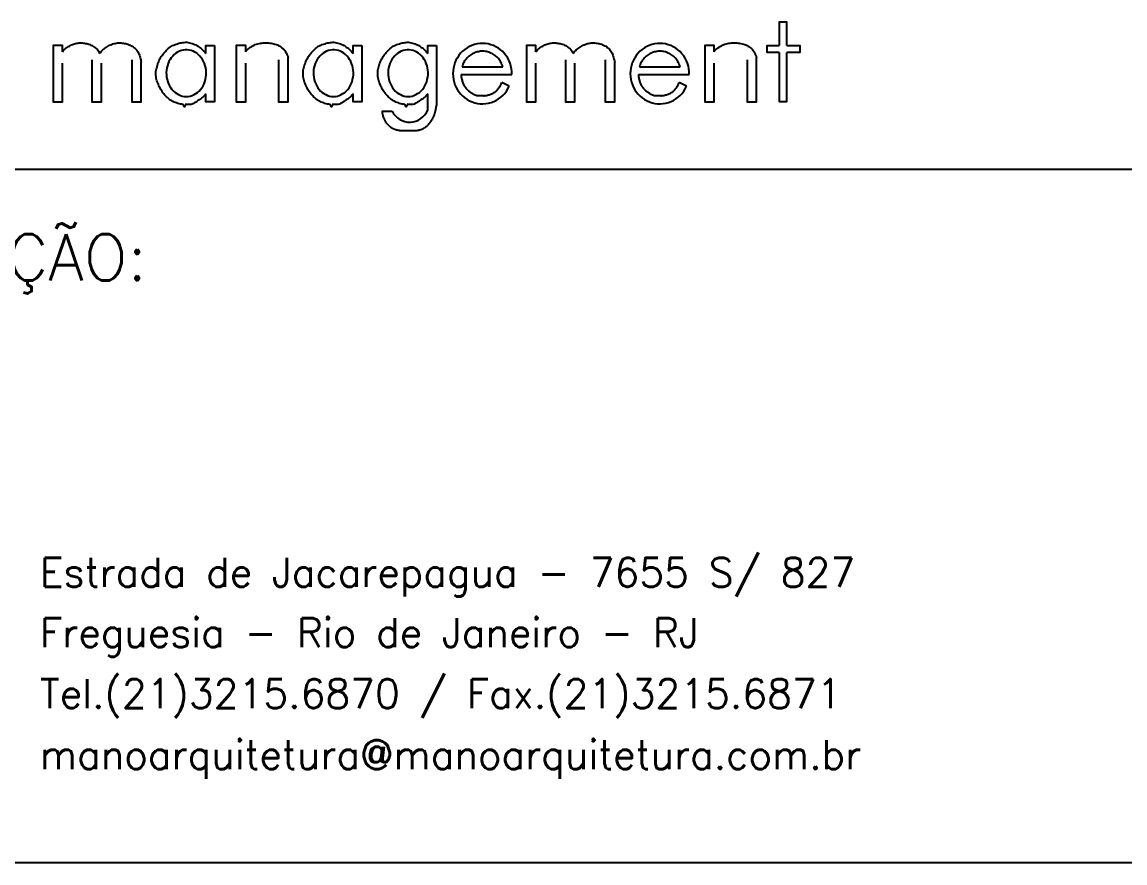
# Model space of a CAD drawing. Extents: x 3196 to 9141, y -1880 to 2325.
# Drawn here: x 8392.1 to 8631.7, y -1425.3 to -1242.6 of the extents above; entities that cross this region are included whole.
import ezdxf

# ---------------------------------------------------------------- set-up
doc = ezdxf.new("R2010")
doc.units = 0
doc.header["$MEASUREMENT"] = 0
doc.layers.add('10', color=10, linetype='CONTINUOUS')
doc.styles.get("Standard").update_dxf_attribs({"font": 'ROMANS.SHX'})

msp = doc.modelspace()

# ---------------------------------------------------------------- linework, layer by layer
at = {"layer": '10', "linetype": 'Continuous'}
for p, q in [((8487.725518, -1252.356385), (8496.531118, -1252.356385)), ((8526.261668, -1252.356385), (8535.067268, -1252.356385)), ((8487.506918, -1253.982235), (8498.540868, -1253.982235)), ((8526.043068, -1253.982235), (8537.077018, -1253.982235)), ((8497.951218, -1256.575185), (8496.366968, -1255.733335)), ((8536.487368, -1256.575185), (8534.903118, -1255.733335)), ((8470.298868, -1262.004935), (8472.529368, -1262.004935)), ((8474.594318, -1266.182285), (8477.724818, -1266.182285)), ((9085.255018, -1274.679835), (8223.062618, -1274.679835)), ((9085.255018, -1425.339835), (8223.062618, -1425.339835))]:
    msp.add_line(p, q, dxfattribs=at)
for points in [[(8558.238918, -1247.683435), (8558.238918, -1242.612785), (8556.565118, -1242.612785), (8556.565118, -1247.683435)], [(8400.897518, -1249.050635), (8400.897518, -1247.728585), (8398.840968, -1247.728585), (8398.840968, -1259.940635), (8400.897518, -1259.940635), (8400.897518, -1251.515335)], [(8400.897518, -1249.050635), (8401.044468, -1248.856135), (8401.205218, -1248.672635), (8401.379918, -1248.503035), (8401.567818, -1248.348635), (8401.765418, -1248.205885), (8401.969368, -1248.071435), (8402.177618, -1247.943335), (8402.389568, -1247.821535), (8402.605068, -1247.706385), (8402.824068, -1247.598685), (8403.046668, -1247.499585), (8403.273268, -1247.410635), (8403.504318, -1247.333985), (8403.739818, -1247.270685), (8403.978618, -1247.220185), (8404.219768, -1247.182535), (8404.462368, -1247.158335), (8404.705768, -1247.148235), (8404.949518, -1247.150435), (8405.193268, -1247.163135), (8405.436618, -1247.185235), (8405.679168, -1247.216035), (8405.920568, -1247.255235), (8406.160268, -1247.303185), (8406.397718, -1247.360585), (8406.631768, -1247.428685), (8406.861218, -1247.509535), (8407.084518, -1247.605535), (8407.301368, -1247.716035), (8407.512218, -1247.838885), (8407.717118, -1247.972435), (8407.915918, -1248.115485), (8408.108018, -1248.267635), (8408.292268, -1248.428785), (8408.465368, -1248.600735), (8408.622468, -1248.786435), (8408.758568, -1248.988485), (8408.873218, -1249.204335), (8408.967018, -1249.429585)], [(8408.967018, -1249.429585), (8409.123768, -1249.227235), (8409.289968, -1249.032085), (8409.464868, -1248.844535), (8409.648068, -1248.665285), (8409.839668, -1248.495585), (8410.039518, -1248.335985), (8410.246468, -1248.185535), (8410.459668, -1248.043335), (8410.678368, -1247.909135), (8410.901918, -1247.782735), (8411.129818, -1247.664585), (8411.361968, -1247.555385), (8411.598318, -1247.456485), (8411.839218, -1247.369735), (8412.084918, -1247.297085), (8412.334518, -1247.238585), (8412.587018, -1247.193985), (8412.841418, -1247.163885), (8413.096918, -1247.149185), (8413.353018, -1247.148635), (8413.609168, -1247.160185), (8413.864968, -1247.182285), (8414.119968, -1247.214235), (8414.373568, -1247.255635), (8414.625268, -1247.306785), (8414.874268, -1247.368435), (8415.119518, -1247.441985), (8415.359618, -1247.529535), (8415.593168, -1247.633135), (8415.820118, -1247.751585), (8416.040668, -1247.882735), (8416.254618, -1248.025335), (8416.461468, -1248.178635), (8416.660268, -1248.342535), (8416.849318, -1248.517435), (8417.024718, -1248.704635), (8417.181518, -1248.905885), (8417.315318, -1249.122785), (8417.429018, -1249.352285), (8417.527118, -1249.590235), (8417.613268, -1249.832935), (8417.690468, -1250.077185), (8417.761618, -1250.322585), (8417.828318, -1250.569435), (8417.890768, -1250.817585), (8417.948718, -1251.066835), (8418.001818, -1251.317085)], [(8432.052618, -1258.188035), (8431.876468, -1258.417485), (8431.686718, -1258.636035), (8431.483568, -1258.842735), (8431.268518, -1259.036435), (8431.043168, -1259.215685), (8430.809618, -1259.382235), (8430.570318, -1259.540635), (8430.327318, -1259.695235), (8430.082518, -1259.850035), (8429.837768, -1260.009085), (8429.594768, -1260.176585), (8429.351768, -1260.344785), (8429.099768, -1260.481085), (8428.829568, -1260.552135), (8428.542868, -1260.564085), (8428.247868, -1260.545885), (8427.952268, -1260.525185), (8427.657668, -1260.491135), (8427.379768, -1261.032735), (8427.083818, -1260.520435), (8426.797768, -1260.482485), (8426.513768, -1260.423285), (8426.231168, -1260.353435), (8425.950368, -1260.276335), (8425.672318, -1260.191085), (8425.398118, -1260.096335), (8425.129118, -1259.990135), (8424.867018, -1259.869835), (8424.613718, -1259.732285), (8424.369818, -1259.577335), (8424.134468, -1259.408085), (8423.907318, -1259.226935), (8423.688468, -1259.035485), (8423.477568, -1258.835235), (8423.274068, -1258.627485), (8423.077768, -1258.413085), (8422.888868, -1258.192535), (8422.707968, -1257.965835), (8422.536318, -1257.732835), (8422.375518, -1257.492835), (8422.227468, -1257.245035), (8422.090868, -1256.990435), (8421.963268, -1256.730535), (8421.842668, -1256.466685), (8421.727768, -1256.199785), (8421.618768, -1255.930335), (8421.516918, -1255.658385), (8421.423968, -1255.383785), (8421.342068, -1255.106335), (8421.274068, -1254.825585), (8421.223618, -1254.540985), (8421.192068, -1254.252935), (8421.178268, -1253.963085), (8421.181868, -1253.673035), (8421.203468, -1253.384335), (8421.242118, -1253.097685), (8421.294668, -1252.813085), (8421.358818, -1252.530435), (8421.432768, -1252.249785), (8421.515418, -1251.971385), (8421.606118, -1251.695485), (8421.704818, -1251.422635), (8421.811918, -1251.153385), (8421.928518, -1250.888585), (8422.056068, -1250.629335), (8422.196518, -1250.376935), (8422.349218, -1250.131285), (8422.512068, -1249.891585), (8422.683618, -1249.657335), (8422.862818, -1249.428435), (8423.049168, -1249.205085), (8423.242568, -1248.987735), (8423.443268, -1248.777335), (8423.652068, -1248.575085), (8423.869818, -1248.382485), (8424.096168, -1248.200485), (8424.330768, -1248.030135), (8424.573618, -1247.873085), (8424.825218, -1247.731885), (8425.085418, -1247.607285), (8425.352468, -1247.496635), (8425.625018, -1247.397885), (8425.901918, -1247.309635), (8426.182368, -1247.231135), (8426.465618, -1247.162135), (8426.751318, -1247.103135), (8427.039068, -1247.055035), (8427.328118, -1247.020585), (8427.617118, -1247.004135), (8427.904918, -1247.011285), (8428.190368, -1247.046235), (8428.473268, -1247.104685), (8428.753618, -1247.181085), (8429.031168, -1247.271085), (8429.305418, -1247.371135), (8429.575718, -1247.478985), (8429.840668, -1247.596235), (8430.098418, -1247.726085), (8430.346718, -1247.872135), (8430.585268, -1248.034635), (8430.815868, -1248.209835), (8431.039918, -1248.394485), (8431.258518, -1248.585885), (8431.472318, -1248.781885), (8431.679068, -1248.984035), (8431.873018, -1249.198435), (8432.052618, -1249.425335)], [(8433.951718, -1247.683735), (8433.951718, -1259.949785), (8432.052618, -1259.949785), (8432.052618, -1258.188035)], [(8432.052618, -1249.425335), (8432.052618, -1247.683735), (8433.951718, -1247.683735)], [(8440.701418, -1249.050635), (8440.701418, -1247.728585), (8438.644918, -1247.728585), (8438.644918, -1259.940635), (8440.701418, -1259.940635), (8440.701418, -1251.515335)], [(8440.701418, -1249.050635), (8440.877518, -1248.820585), (8441.073218, -1248.606935), (8441.288518, -1248.414285), (8441.519818, -1248.240485), (8441.761118, -1248.078985), (8442.008468, -1247.925985), (8442.261068, -1247.781935), (8442.518818, -1247.648085), (8442.781668, -1247.526335), (8443.050118, -1247.419235), (8443.324668, -1247.330085), (8443.605168, -1247.259735), (8443.889968, -1247.206035), (8444.177568, -1247.167185), (8444.466718, -1247.142135), (8444.756718, -1247.129385), (8445.047118, -1247.127285), (8445.337568, -1247.134835), (8445.627618, -1247.151535), (8445.916868, -1247.177385), (8446.204918, -1247.212785), (8446.491168, -1247.258835), (8446.775068, -1247.316985), (8447.055568, -1247.389385), (8447.330968, -1247.478385), (8447.598968, -1247.587085), (8447.858318, -1247.716185), (8448.108868, -1247.862835), (8448.350318, -1248.024885), (8448.581768, -1248.200985), (8448.801768, -1248.390485), (8449.007768, -1248.594085), (8449.196068, -1248.813685), (8449.363118, -1249.050935), (8449.509718, -1249.303035), (8449.637068, -1249.566535), (8449.745268, -1249.838685), (8449.833368, -1250.117085), (8449.899418, -1250.399635)], [(8464.027368, -1258.188035), (8463.851268, -1258.417485), (8463.661518, -1258.636035), (8463.458368, -1258.842735), (8463.243268, -1259.036435), (8463.017968, -1259.215685), (8462.784418, -1259.382235), (8462.545068, -1259.540635), (8462.302068, -1259.695235), (8462.057268, -1259.850035), (8461.812518, -1260.009085), (8461.569518, -1260.176585), (8461.326518, -1260.344785), (8461.074518, -1260.481085), (8460.804318, -1260.552135), (8460.517668, -1260.564085), (8460.222618, -1260.545885), (8459.927018, -1260.525185), (8459.632418, -1260.491135), (8459.354518, -1261.032735), (8459.058568, -1260.520435), (8458.772568, -1260.482485), (8458.488518, -1260.423285), (8458.205918, -1260.353435), (8457.925168, -1260.276335), (8457.647068, -1260.191085), (8457.372918, -1260.096335), (8457.103918, -1259.990135), (8456.841818, -1259.869835), (8456.588518, -1259.732285), (8456.344618, -1259.577335), (8456.109268, -1259.408085), (8455.882118, -1259.226935), (8455.663218, -1259.035485), (8455.452368, -1258.835235), (8455.248868, -1258.627485), (8455.052568, -1258.413085), (8454.863618, -1258.192535), (8454.682768, -1257.965835), (8454.511118, -1257.732835), (8454.350318, -1257.492835), (8454.202218, -1257.245035), (8454.065618, -1256.990435), (8453.938018, -1256.730535), (8453.817468, -1256.466685), (8453.702518, -1256.199785), (8453.593518, -1255.930335), (8453.491718, -1255.658385), (8453.398718, -1255.383785), (8453.316818, -1255.106335), (8453.248868, -1254.825585), (8453.198418, -1254.540985), (8453.166868, -1254.252935), (8453.153068, -1253.963085), (8453.156668, -1253.673035), (8453.178268, -1253.384335), (8453.216868, -1253.097685), (8453.269468, -1252.813085), (8453.333568, -1252.530435), (8453.407568, -1252.249785), (8453.490218, -1251.971385), (8453.580918, -1251.695485), (8453.679568, -1251.422635), (8453.786718, -1251.153385), (8453.903268, -1250.888585), (8454.030818, -1250.629335), (8454.171268, -1250.376935), (8454.323968, -1250.131285), (8454.486868, -1249.891585), (8454.658368, -1249.657335), (8454.837618, -1249.428435), (8455.023968, -1249.205085), (8455.217318, -1248.987735), (8455.418018, -1248.777335), (8455.626818, -1248.575085), (8455.844568, -1248.382485), (8456.070968, -1248.200485), (8456.305518, -1248.030135), (8456.548368, -1247.873085), (8456.800018, -1247.731885), (8457.060168, -1247.607285), (8457.327268, -1247.496635), (8457.599818, -1247.397885), (8457.876718, -1247.309635), (8458.157118, -1247.231135), (8458.440418, -1247.162135), (8458.726118, -1247.103135), (8459.013868, -1247.055035), (8459.302868, -1247.020585), (8459.591918, -1247.004135), (8459.879668, -1247.011285), (8460.165118, -1247.046235), (8460.448068, -1247.104685), (8460.728418, -1247.181085), (8461.005918, -1247.271085), (8461.280168, -1247.371135), (8461.550518, -1247.478985), (8461.815468, -1247.596235), (8462.073168, -1247.726085), (8462.321468, -1247.872135), (8462.560018, -1248.034635), (8462.790618, -1248.209835), (8463.014718, -1248.394485), (8463.233318, -1248.585885), (8463.447118, -1248.781885), (8463.653868, -1248.984035), (8463.847818, -1249.198435), (8464.027368, -1249.425335)], [(8465.926468, -1247.683735), (8465.926468, -1259.949785), (8464.027368, -1259.949785), (8464.027368, -1258.188035)], [(8464.027368, -1249.425335), (8464.027368, -1247.683735), (8465.926468, -1247.683735)], [(8480.248468, -1258.188035), (8480.072368, -1258.417485), (8479.882568, -1258.636035), (8479.679418, -1258.842735), (8479.464368, -1259.036435), (8479.239018, -1259.215685), (8479.005518, -1259.382235), (8478.766168, -1259.540635), (8478.523168, -1259.695235), (8478.278368, -1259.850035), (8478.033618, -1260.009085), (8477.790618, -1260.176585), (8477.547618, -1260.344785), (8477.295618, -1260.481085), (8477.025418, -1260.552135), (8476.738718, -1260.564085), (8476.443718, -1260.545885), (8476.148118, -1260.525185), (8475.853518, -1260.491135), (8475.575618, -1261.032735), (8475.279668, -1260.520435), (8474.993618, -1260.482485), (8474.709618, -1260.423285), (8474.427018, -1260.353435), (8474.146218, -1260.276335), (8473.868168, -1260.191085), (8473.593968, -1260.096335), (8473.325018, -1259.990135), (8473.062868, -1259.869835), (8472.809568, -1259.732285), (8472.565668, -1259.577335), (8472.330318, -1259.408085), (8472.103168, -1259.226935), (8471.884318, -1259.035485), (8471.673418, -1258.835235), (8471.469968, -1258.627485), (8471.273618, -1258.413085), (8471.084718, -1258.192535), (8470.903868, -1257.965835), (8470.732168, -1257.732835), (8470.571368, -1257.492835), (8470.423318, -1257.245035), (8470.286718, -1256.990435), (8470.159118, -1256.730535), (8470.038518, -1256.466685), (8469.923618, -1256.199785), (8469.814618, -1255.930335), (8469.712768, -1255.658385), (8469.619818, -1255.383785), (8469.537918, -1255.106335), (8469.469968, -1254.825585), (8469.419468, -1254.540985), (8469.387918, -1254.252935), (8469.374118, -1253.963085), (8469.377718, -1253.673035), (8469.399318, -1253.384335), (8469.437968, -1253.097685), (8469.490568, -1252.813085), (8469.554668, -1252.530435), (8469.628618, -1252.249785), (8469.711268, -1251.971385), (8469.801968, -1251.695485), (8469.900668, -1251.422635), (8470.007768, -1251.153385), (8470.124368, -1250.888585), (8470.251918, -1250.629335), (8470.392368, -1250.376935), (8470.545068, -1250.131285), (8470.707918, -1249.891585), (8470.879468, -1249.657335), (8471.058668, -1249.428435), (8471.245018, -1249.205085), (8471.438418, -1248.987735), (8471.639118, -1248.777335), (8471.847918, -1248.575085), (8472.065668, -1248.382485), (8472.292018, -1248.200485), (8472.526618, -1248.030135), (8472.769468, -1247.873085), (8473.021068, -1247.731885), (8473.281268, -1247.607285), (8473.548368, -1247.496635), (8473.820868, -1247.397885), (8474.097768, -1247.309635), (8474.378218, -1247.231135), (8474.661518, -1247.162135), (8474.947218, -1247.103135), (8475.234968, -1247.055035), (8475.523968, -1247.020585), (8475.812968, -1247.004135), (8476.100768, -1247.011285), (8476.386218, -1247.046235), (8476.669168, -1247.104685), (8476.949518, -1247.181085), (8477.227018, -1247.271085), (8477.501268, -1247.371135), (8477.771568, -1247.478985), (8478.036518, -1247.596235), (8478.294268, -1247.726085), (8478.542568, -1247.872135), (8478.781118, -1248.034635), (8479.011718, -1248.209835), (8479.235818, -1248.394485), (8479.454418, -1248.585885), (8479.668168, -1248.781885), (8479.874968, -1248.984035), (8480.068868, -1249.198435), (8480.248468, -1249.425335)], [(8480.248468, -1249.425335), (8480.248468, -1247.683735), (8482.147568, -1247.683735)], [(8482.147568, -1247.683735), (8482.147568, -1260.766635)], [(8498.540868, -1253.982235), (8498.527718, -1253.370185), (8498.458968, -1252.762085), (8498.335168, -1252.163135), (8498.157518, -1251.578635), (8497.927418, -1251.013585), (8497.646968, -1250.472985), (8497.318518, -1249.961435), (8496.945018, -1249.483385), (8496.529668, -1249.043085), (8496.076068, -1248.644235), (8495.588118, -1248.290435), (8495.070168, -1247.984635), (8494.526668, -1247.729585), (8493.962268, -1247.527435), (8493.382018, -1247.379985), (8492.790818, -1247.288485), (8492.193868, -1247.253785), (8491.596368, -1247.276135), (8491.003518, -1247.355335), (8490.420418, -1247.490735), (8489.852168, -1247.681135), (8489.303718, -1247.924885), (8488.779818, -1248.219835), (8488.285018, -1248.563485), (8487.823618, -1248.952835), (8487.399618, -1249.384485), (8487.016768, -1249.854635), (8486.678268, -1250.359285), (8486.387168, -1250.893985), (8486.145968, -1251.454135), (8485.956768, -1252.034885), (8485.821168, -1252.631085), (8485.740418, -1253.237635), (8485.715168, -1253.849285), (8485.745668, -1254.460685), (8485.831618, -1255.066485), (8485.972318, -1255.661485), (8486.166468, -1256.240435), (8486.412468, -1256.798435), (8486.708118, -1257.330485), (8487.050918, -1257.832085), (8487.437818, -1258.298835), (8487.865468, -1258.726635), (8488.330218, -1259.111785), (8488.827918, -1259.450985), (8489.354318, -1259.741235), (8489.904868, -1259.980085), (8490.474718, -1260.165335), (8491.058918, -1260.295485), (8491.652468, -1260.369385), (8492.250118, -1260.386385), (8492.846718, -1260.346285), (8493.437118, -1260.249485), (8494.016118, -1260.096835), (8494.578718, -1259.889635), (8495.120018, -1259.629685), (8495.635368, -1259.319285), (8496.120218, -1258.961085), (8496.570418, -1258.558235), (8496.981968, -1258.114185), (8497.351368, -1257.632835), (8497.675418, -1257.118335), (8497.951218, -1256.575185)], [(8503.768018, -1249.050635), (8503.768018, -1247.728585), (8501.711468, -1247.728585), (8501.711468, -1259.940635), (8503.768018, -1259.940635), (8503.768018, -1251.515335)], [(8503.768018, -1249.050635), (8503.914918, -1248.856135), (8504.075718, -1248.672635), (8504.250418, -1248.503035), (8504.438318, -1248.348635), (8504.635918, -1248.205885), (8504.839868, -1248.071435), (8505.048118, -1247.943335), (8505.260068, -1247.821535), (8505.475568, -1247.706385), (8505.694568, -1247.598685), (8505.917168, -1247.499585), (8506.143718, -1247.410635), (8506.374818, -1247.333985), (8506.610318, -1247.270685), (8506.849118, -1247.220185), (8507.090268, -1247.182535), (8507.332868, -1247.158335), (8507.576268, -1247.148235), (8507.820018, -1247.150435), (8508.063718, -1247.163135), (8508.307068, -1247.185235), (8508.549668, -1247.216035), (8508.791068, -1247.255235), (8509.030768, -1247.303185), (8509.268168, -1247.360585), (8509.502268, -1247.428685), (8509.731718, -1247.509535), (8509.954968, -1247.605535), (8510.171868, -1247.716035), (8510.382718, -1247.838885), (8510.587618, -1247.972435), (8510.786418, -1248.115485), (8510.978468, -1248.267635), (8511.162768, -1248.428785), (8511.335868, -1248.600735), (8511.492918, -1248.786435), (8511.629068, -1248.988485), (8511.743718, -1249.204335), (8511.837518, -1249.429585)], [(8511.837518, -1249.429585), (8511.994218, -1249.227235), (8512.160468, -1249.032085), (8512.335368, -1248.844535), (8512.518568, -1248.665285), (8512.710168, -1248.495585), (8512.909968, -1248.335985), (8513.116918, -1248.185535), (8513.330168, -1248.043335), (8513.548868, -1247.909135), (8513.772418, -1247.782735), (8514.000318, -1247.664585), (8514.232468, -1247.555385), (8514.468818, -1247.456485), (8514.709718, -1247.369735), (8514.955418, -1247.297085), (8515.205018, -1247.238585), (8515.457518, -1247.193985), (8515.711918, -1247.163885), (8515.967418, -1247.149185), (8516.223518, -1247.148635), (8516.479668, -1247.160185), (8516.735468, -1247.182285), (8516.990418, -1247.214235), (8517.244068, -1247.255635), (8517.495768, -1247.306785), (8517.744768, -1247.368435), (8517.990018, -1247.441985), (8518.230118, -1247.529535), (8518.463668, -1247.633135), (8518.690618, -1247.751585), (8518.911168, -1247.882735), (8519.125118, -1248.025335), (8519.331968, -1248.178635), (8519.530768, -1248.342535), (8519.719818, -1248.517435), (8519.895218, -1248.704635), (8520.052018, -1248.905885), (8520.185818, -1249.122785), (8520.299518, -1249.352285), (8520.397618, -1249.590235), (8520.483718, -1249.832935), (8520.560968, -1250.077185), (8520.632118, -1250.322585), (8520.698818, -1250.569435), (8520.761218, -1250.817585), (8520.819168, -1251.066835), (8520.872268, -1251.317085)], [(8537.077018, -1253.982235), (8537.063868, -1253.370185), (8536.995118, -1252.762085), (8536.871318, -1252.163135), (8536.693668, -1251.578635), (8536.463568, -1251.013585), (8536.183118, -1250.472985), (8535.854668, -1249.961435), (8535.481168, -1249.483385), (8535.065818, -1249.043085), (8534.612218, -1248.644235), (8534.124268, -1248.290435), (8533.606318, -1247.984635), (8533.062818, -1247.729585), (8532.498418, -1247.527435), (8531.918168, -1247.379985), (8531.326968, -1247.288485), (8530.730018, -1247.253785), (8530.132518, -1247.276135), (8529.539668, -1247.355335), (8528.956568, -1247.490735), (8528.388318, -1247.681135), (8527.839868, -1247.924885), (8527.315968, -1248.219835), (8526.821168, -1248.563485), (8526.359768, -1248.952835), (8525.935768, -1249.384485), (8525.552918, -1249.854635), (8525.214418, -1250.359285), (8524.923318, -1250.893985), (8524.682118, -1251.454135), (8524.492918, -1252.034885), (8524.357318, -1252.631085), (8524.276568, -1253.237635), (8524.251318, -1253.849285), (8524.281818, -1254.460685), (8524.367768, -1255.066485), (8524.508468, -1255.661485), (8524.702618, -1256.240435), (8524.948618, -1256.798435), (8525.244268, -1257.330485), (8525.587068, -1257.832085), (8525.973968, -1258.298835), (8526.401618, -1258.726635), (8526.866368, -1259.111785), (8527.364068, -1259.450985), (8527.890468, -1259.741235), (8528.441018, -1259.980085), (8529.010868, -1260.165335), (8529.595068, -1260.295485), (8530.188618, -1260.369385), (8530.786268, -1260.386385), (8531.382868, -1260.346285), (8531.973268, -1260.249485), (8532.552268, -1260.096835), (8533.114868, -1259.889635), (8533.656168, -1259.629685), (8534.171518, -1259.319285), (8534.656368, -1258.961085), (8535.106568, -1258.558235), (8535.518118, -1258.114185), (8535.887518, -1257.632835), (8536.211568, -1257.118335), (8536.487368, -1256.575185)], [(8542.476168, -1249.050635), (8542.476168, -1247.728585), (8540.419618, -1247.728585), (8540.419618, -1259.940635), (8542.476168, -1259.940635), (8542.476168, -1251.515335)], [(8542.476168, -1249.050635), (8542.652268, -1248.820585), (8542.847968, -1248.606935), (8543.063268, -1248.414285), (8543.294568, -1248.240485), (8543.535868, -1248.078985), (8543.783218, -1247.925985), (8544.035818, -1247.781935), (8544.293518, -1247.648085), (8544.556418, -1247.526335), (8544.824818, -1247.419235), (8545.099418, -1247.330085), (8545.379918, -1247.259735), (8545.664668, -1247.206035), (8545.952318, -1247.167185), (8546.241468, -1247.142135), (8546.531468, -1247.129385), (8546.821868, -1247.127285), (8547.112318, -1247.134835), (8547.402368, -1247.151535), (8547.691618, -1247.177385), (8547.979668, -1247.212785), (8548.265918, -1247.258835), (8548.549768, -1247.316985), (8548.830318, -1247.389385), (8549.105718, -1247.478385), (8549.373718, -1247.587085), (8549.633068, -1247.716185), (8549.883618, -1247.862835), (8550.125068, -1248.024885), (8550.356518, -1248.200985), (8550.576468, -1248.390485), (8550.782518, -1248.594085), (8550.970818, -1248.813685), (8551.137868, -1249.050935), (8551.284468, -1249.303035), (8551.411818, -1249.566535), (8551.520018, -1249.838685), (8551.608118, -1250.117085), (8551.674168, -1250.399635)], [(8556.565118, -1249.226535), (8553.965118, -1249.226535), (8553.965118, -1247.683435), (8556.565118, -1247.683435)], [(8558.238918, -1247.683435), (8561.095168, -1247.683435), (8561.095168, -1249.226535), (8558.238918, -1249.226535)], [(8427.785718, -1258.782385), (8428.217518, -1258.757235), (8428.645018, -1258.681985), (8429.063968, -1258.557435), (8429.470218, -1258.384785), (8429.859718, -1258.165735), (8430.228618, -1257.902535), (8430.573268, -1257.597735), (8430.890168, -1257.254385), (8431.176218, -1256.875885), (8431.428618, -1256.466035), (8431.644768, -1256.028885), (8431.822568, -1255.568735), (8431.960268, -1255.090235), (8432.056468, -1254.598085), (8432.110218, -1254.097185), (8432.120968, -1253.592585), (8432.088668, -1253.089185), (8432.013618, -1252.592035), (8431.896518, -1252.106135), (8431.738568, -1251.636235), (8431.541368, -1251.187035), (8431.306768, -1250.762985), (8431.037218, -1250.368285), (8430.735368, -1250.006935), (8430.404218, -1249.682435), (8430.047018, -1249.398085), (8429.667318, -1249.156685), (8429.268918, -1248.960585), (8428.855818, -1248.811785), (8428.432068, -1248.711785), (8428.001918, -1248.661535), (8427.569568, -1248.661535), (8427.139418, -1248.711785), (8426.715668, -1248.811785), (8426.302518, -1248.960585), (8425.904168, -1249.156685), (8425.524468, -1249.398085), (8425.167268, -1249.682435), (8424.836118, -1250.006935), (8424.534218, -1250.368285), (8424.264668, -1250.762985), (8424.030118, -1251.187035), (8423.832918, -1251.636235), (8423.674968, -1252.106135), (8423.557868, -1252.592035), (8423.482768, -1253.089185), (8423.450468, -1253.592585), (8423.461268, -1254.097185), (8423.515018, -1254.598085), (8423.611218, -1255.090235), (8423.748918, -1255.568735), (8423.926718, -1256.028885), (8424.142868, -1256.466035), (8424.395218, -1256.875885), (8424.681318, -1257.254385), (8424.998218, -1257.597735), (8425.342818, -1257.902535), (8425.711718, -1258.165735), (8426.101268, -1258.384785), (8426.507518, -1258.557435), (8426.926468, -1258.681985), (8427.353968, -1258.757235), (8427.785718, -1258.782385)], [(8447.842918, -1250.841735), (8447.842918, -1259.940635), (8449.899418, -1259.940635), (8449.899418, -1250.399635)], [(8459.760518, -1258.782385), (8460.192318, -1258.757235), (8460.619768, -1258.681985), (8461.038768, -1258.557435), (8461.445018, -1258.384785), (8461.834518, -1258.165735), (8462.203418, -1257.902535), (8462.548018, -1257.597735), (8462.864918, -1257.254385), (8463.151018, -1256.875885), (8463.403368, -1256.466035), (8463.619518, -1256.028885), (8463.797318, -1255.568735), (8463.935018, -1255.090235), (8464.031218, -1254.598085), (8464.084968, -1254.097185), (8464.095768, -1253.592585), (8464.063468, -1253.089185), (8463.988368, -1252.592035), (8463.871318, -1252.106135), (8463.713368, -1251.636235), (8463.516118, -1251.187035), (8463.281568, -1250.762985), (8463.012018, -1250.368285), (8462.710168, -1250.006935), (8462.378968, -1249.682435), (8462.021768, -1249.398085), (8461.642068, -1249.156685), (8461.243718, -1248.960585), (8460.830618, -1248.811785), (8460.406868, -1248.711785), (8459.976668, -1248.661535), (8459.544368, -1248.661535), (8459.114168, -1248.711785), (8458.690418, -1248.811785), (8458.277318, -1248.960585), (8457.878918, -1249.156685), (8457.499268, -1249.398085), (8457.142068, -1249.682435), (8456.810868, -1250.006935), (8456.509018, -1250.368285), (8456.239468, -1250.762985), (8456.004918, -1251.187035), (8455.807668, -1251.636235), (8455.649718, -1252.106135), (8455.532618, -1252.592035), (8455.457568, -1253.089185), (8455.425268, -1253.592585), (8455.436018, -1254.097185), (8455.489768, -1254.598085), (8455.585968, -1255.090235), (8455.723668, -1255.568735), (8455.901468, -1256.028885), (8456.117668, -1256.466035), (8456.370018, -1256.875885), (8456.656068, -1257.254385), (8456.973018, -1257.597735), (8457.317618, -1257.902535), (8457.686518, -1258.165735), (8458.076018, -1258.384785), (8458.482268, -1258.557435), (8458.901218, -1258.681985), (8459.328718, -1258.757235), (8459.760518, -1258.782385)], [(8475.981618, -1258.782385), (8476.413368, -1258.757235), (8476.840868, -1258.681985), (8477.259818, -1258.557435), (8477.666068, -1258.384785), (8478.055568, -1258.165735), (8478.424468, -1257.902535), (8478.769118, -1257.597735), (8479.086018, -1257.254385), (8479.372068, -1256.875885), (8479.624468, -1256.466035), (8479.840618, -1256.028885), (8480.018418, -1255.568735), (8480.156118, -1255.090235), (8480.252318, -1254.598085), (8480.306068, -1254.097185), (8480.316868, -1253.592585), (8480.284518, -1253.089185), (8480.209468, -1252.592035), (8480.092368, -1252.106135), (8479.934418, -1251.636235), (8479.737218, -1251.187035), (8479.502668, -1250.762985), (8479.233118, -1250.368285), (8478.931218, -1250.006935), (8478.600068, -1249.682435), (8478.242868, -1249.398085), (8477.863168, -1249.156685), (8477.464818, -1248.960585), (8477.051668, -1248.811785), (8476.627918, -1248.711785), (8476.197768, -1248.661535), (8475.765418, -1248.661535), (8475.335268, -1248.711785), (8474.911518, -1248.811785), (8474.498368, -1248.960585), (8474.100018, -1249.156685), (8473.720318, -1249.398085), (8473.363118, -1249.682435), (8473.031968, -1250.006935), (8472.730068, -1250.368285), (8472.460518, -1250.762985), (8472.225968, -1251.187035), (8472.028768, -1251.636235), (8471.870818, -1252.106135), (8471.753718, -1252.592035), (8471.678668, -1253.089185), (8471.646318, -1253.592585), (8471.657118, -1254.097185), (8471.710868, -1254.598085), (8471.807068, -1255.090235), (8471.944768, -1255.568735), (8472.122568, -1256.028885), (8472.338718, -1256.466035), (8472.591118, -1256.875885), (8472.877168, -1257.254385), (8473.194068, -1257.597735), (8473.538718, -1257.902535), (8473.907618, -1258.165735), (8474.297118, -1258.384785), (8474.703368, -1258.557435), (8475.122318, -1258.681985), (8475.549818, -1258.757235), (8475.981618, -1258.782385)], [(8496.531118, -1252.356385), (8496.461268, -1252.111735), (8496.371518, -1251.874035), (8496.264968, -1251.643085), (8496.151018, -1251.414535), (8496.031218, -1251.188485), (8495.903768, -1250.967135), (8495.766418, -1250.752785), (8495.616418, -1250.548185), (8495.450518, -1250.356485), (8495.269168, -1250.178135), (8495.075218, -1250.012235), (8494.870968, -1249.858285), (8494.658118, -1249.716335), (8494.438118, -1249.585685), (8494.212168, -1249.465435), (8493.981168, -1249.355535), (8493.745668, -1249.256335), (8493.506068, -1249.168835), (8493.262418, -1249.094585), (8493.014768, -1249.035785), (8492.763718, -1248.992685), (8492.510418, -1248.964885), (8492.255868, -1248.952685), (8492.000868, -1248.956585), (8491.746168, -1248.974935), (8491.492368, -1249.006185), (8491.240068, -1249.049335), (8490.990118, -1249.104185), (8490.743418, -1249.171135), (8490.500968, -1249.251185), (8490.264018, -1249.345735), (8490.033418, -1249.454435), (8489.810118, -1249.576885), (8489.595518, -1249.713385), (8489.390568, -1249.864035), (8489.194368, -1250.026585), (8489.006218, -1250.199185), (8488.825868, -1250.380385), (8488.653318, -1250.569385), (8488.489218, -1250.765635), (8488.334518, -1250.969035), (8488.191018, -1251.179935), (8488.061318, -1251.398835), (8487.948768, -1251.626735), (8487.855818, -1251.863885), (8487.781568, -1252.107935), (8487.725518, -1252.356385)], [(8535.067268, -1252.356385), (8534.997418, -1252.111735), (8534.907668, -1251.874035), (8534.801118, -1251.643085), (8534.687168, -1251.414535), (8534.567368, -1251.188485), (8534.439918, -1250.967135), (8534.302568, -1250.752785), (8534.152568, -1250.548185), (8533.986668, -1250.356485), (8533.805318, -1250.178135), (8533.611368, -1250.012235), (8533.407118, -1249.858285), (8533.194268, -1249.716335), (8532.974268, -1249.585685), (8532.748318, -1249.465435), (8532.517318, -1249.355535), (8532.281818, -1249.256335), (8532.042218, -1249.168835), (8531.798568, -1249.094585), (8531.550918, -1249.035785), (8531.299868, -1248.992685), (8531.046568, -1248.964885), (8530.792018, -1248.952685), (8530.537018, -1248.956585), (8530.282318, -1248.974935), (8530.028518, -1249.006185), (8529.776218, -1249.049335), (8529.526318, -1249.104185), (8529.279568, -1249.171135), (8529.037168, -1249.251185), (8528.800168, -1249.345735), (8528.569568, -1249.454435), (8528.346268, -1249.576885), (8528.131668, -1249.713385), (8527.926718, -1249.864035), (8527.730518, -1250.026585), (8527.542368, -1250.199185), (8527.362018, -1250.380385), (8527.189468, -1250.569385), (8527.025368, -1250.765635), (8526.870668, -1250.969035), (8526.727168, -1251.179935), (8526.597468, -1251.398835), (8526.484918, -1251.626735), (8526.391968, -1251.863885), (8526.317768, -1252.107935), (8526.261668, -1252.356385)], [(8549.617668, -1250.841735), (8549.617668, -1259.940635), (8551.674168, -1259.940635), (8551.674168, -1250.399635)], [(8556.565118, -1249.226535), (8556.565118, -1259.867135), (8558.238918, -1259.867135), (8558.238918, -1249.226535)], [(8407.289468, -1250.841735), (8407.289468, -1259.940635), (8409.346018, -1259.940635), (8409.346018, -1251.515335)], [(8415.945268, -1250.841735), (8415.945268, -1259.940635), (8418.001818, -1259.940635), (8418.001818, -1251.317085)], [(8510.159968, -1250.841735), (8510.159968, -1259.940635), (8512.216468, -1259.940635), (8512.216468, -1251.515335)], [(8518.815768, -1250.841735), (8518.815768, -1259.940635), (8520.872268, -1259.940635), (8520.872268, -1251.317085)], [(8487.506918, -1253.982235), (8487.503518, -1254.173185), (8487.510618, -1254.364185), (8487.529368, -1254.554135), (8487.559768, -1254.742385), (8487.599218, -1254.929285), (8487.645168, -1255.115085), (8487.696068, -1255.299985), (8487.751568, -1255.483635), (8487.811868, -1255.665735), (8487.877218, -1255.845835), (8487.948318, -1256.023385), (8488.026168, -1256.197685), (8488.112118, -1256.367835), (8488.207768, -1256.532785), (8488.313018, -1256.692285), (8488.426518, -1256.846435), (8488.547268, -1256.995185), (8488.674818, -1257.138035), (8488.809018, -1257.274385), (8488.949168, -1257.404285), (8489.094318, -1257.528735), (8489.243668, -1257.648335), (8489.396618, -1257.763535), (8489.552868, -1257.874435), (8489.712268, -1257.980935), (8489.874918, -1258.082685), (8490.040918, -1258.178985), (8490.210768, -1258.268885), (8490.384868, -1258.351235), (8490.562768, -1258.424885), (8490.743868, -1258.488435), (8490.927768, -1258.539735), (8491.114268, -1258.576185), (8491.303118, -1258.595785), (8491.493668, -1258.602685), (8491.685118, -1258.602335), (8491.876818, -1258.599735), (8492.068118, -1258.599735), (8492.259768, -1258.574985), (8492.453018, -1258.751185), (8492.640818, -1258.602385), (8492.830068, -1258.582985), (8493.017918, -1258.548535), (8493.204418, -1258.504035), (8493.389568, -1258.453585), (8493.573318, -1258.398485), (8493.755468, -1258.338735), (8493.935668, -1258.274085), (8494.113568, -1258.204085), (8494.288668, -1258.127885), (8494.460218, -1258.044385), (8494.627318, -1257.951935), (8494.789168, -1257.849635), (8494.945318, -1257.738335), (8495.095168, -1257.618685), (8495.237668, -1257.490885), (8495.371318, -1257.354685), (8495.495568, -1257.210235), (8495.612018, -1257.059135), (8495.722418, -1256.903085), (8495.828018, -1256.743285), (8495.929818, -1256.580785), (8496.028668, -1256.416635), (8496.125068, -1256.251435), (8496.216218, -1256.083835), (8496.297018, -1255.910985), (8496.366968, -1255.733335)], [(8526.043068, -1253.982235), (8526.039668, -1254.173185), (8526.046768, -1254.364185), (8526.065518, -1254.554135), (8526.095918, -1254.742385), (8526.135368, -1254.929285), (8526.181318, -1255.115085), (8526.232218, -1255.299985), (8526.287718, -1255.483635), (8526.348018, -1255.665735), (8526.413368, -1255.845835), (8526.484468, -1256.023385), (8526.562318, -1256.197685), (8526.648268, -1256.367835), (8526.743918, -1256.532785), (8526.849168, -1256.692285), (8526.962668, -1256.846435), (8527.083418, -1256.995185), (8527.210968, -1257.138035), (8527.345168, -1257.274385), (8527.485318, -1257.404285), (8527.630468, -1257.528735), (8527.779818, -1257.648335), (8527.932768, -1257.763535), (8528.089018, -1257.874435), (8528.248418, -1257.980935), (8528.411068, -1258.082685), (8528.577068, -1258.178985), (8528.746918, -1258.268885), (8528.921018, -1258.351235), (8529.098918, -1258.424885), (8529.280018, -1258.488435), (8529.463918, -1258.539735), (8529.650418, -1258.576185), (8529.839268, -1258.595785), (8530.029818, -1258.602685), (8530.221268, -1258.602335), (8530.412968, -1258.599735), (8530.604268, -1258.599735), (8530.795918, -1258.574985), (8530.989168, -1258.751185), (8531.176968, -1258.602385), (8531.366218, -1258.582985), (8531.554068, -1258.548535), (8531.740568, -1258.504035), (8531.925718, -1258.453585), (8532.109468, -1258.398485), (8532.291618, -1258.338735), (8532.471818, -1258.274085), (8532.649718, -1258.204085), (8532.824818, -1258.127885), (8532.996368, -1258.044385), (8533.163468, -1257.951935), (8533.325318, -1257.849635), (8533.481468, -1257.738335), (8533.631318, -1257.618685), (8533.773818, -1257.490885), (8533.907468, -1257.354685), (8534.031718, -1257.210235), (8534.148168, -1257.059135), (8534.258568, -1256.903085), (8534.364168, -1256.743285), (8534.465968, -1256.580785), (8534.564818, -1256.416635), (8534.661218, -1256.251435), (8534.752368, -1256.083835), (8534.833168, -1255.910985), (8534.903118, -1255.733335)], [(8480.248468, -1261.737435), (8480.248468, -1258.188035)], [(8470.298868, -1262.004935), (8470.311568, -1262.118685), (8470.326318, -1262.231585), (8470.343218, -1262.343535), (8470.362168, -1262.454585), (8470.383168, -1262.564585), (8470.406318, -1262.673585), (8470.431468, -1262.781485), (8470.458718, -1262.888285), (8470.487968, -1262.993935), (8470.519318, -1263.098435), (8470.552668, -1263.201685), (8470.588018, -1263.303685), (8470.625368, -1263.404385), (8470.664718, -1263.503785), (8470.706068, -1263.601835), (8470.749318, -1263.698485), (8470.794568, -1263.793735), (8470.841768, -1263.887485), (8470.890818, -1263.979785), (8470.941818, -1264.070535), (8470.994668, -1264.159735), (8471.049418, -1264.247335), (8471.105968, -1264.333385), (8471.164368, -1264.417735), (8471.224568, -1264.500435), (8471.286568, -1264.581435), (8471.350318, -1264.660735), (8471.415818, -1264.738235), (8471.483018, -1264.813985), (8471.551918, -1264.887885), (8471.622518, -1264.959985), (8471.694718, -1265.030235), (8471.768568, -1265.098585), (8471.844018, -1265.165035), (8471.921018, -1265.229535), (8471.999568, -1265.292135), (8472.079668, -1265.352735), (8472.161218, -1265.411335), (8472.244268, -1265.467935), (8472.328718, -1265.522485), (8472.414568, -1265.574985), (8472.501818, -1265.625435), (8472.590368, -1265.673785), (8472.680268, -1265.719985), (8472.771468, -1265.764135), (8472.863868, -1265.806135), (8472.957518, -1265.845985), (8473.052368, -1265.883635), (8473.148368, -1265.919135), (8473.245468, -1265.952485), (8473.343668, -1265.983585), (8473.442918, -1266.012485), (8473.543218, -1266.039185), (8473.644468, -1266.063635), (8473.746668, -1266.085835), (8473.849818, -1266.105835), (8473.953818, -1266.123535), (8474.058668, -1266.138985), (8474.164318, -1266.152185), (8474.270768, -1266.163135), (8474.377918, -1266.171785), (8474.485818, -1266.178185), (8474.594318, -1266.182285)], [(8477.724818, -1266.182285), (8477.835718, -1266.169535), (8477.945768, -1266.154085), (8478.055018, -1266.136035), (8478.163418, -1266.115335), (8478.270918, -1266.091985), (8478.377518, -1266.066035), (8478.483118, -1266.037435), (8478.587768, -1266.006185), (8478.691468, -1265.972385), (8478.794068, -1265.935935), (8478.895618, -1265.896935), (8478.996118, -1265.855285), (8479.095468, -1265.811135), (8479.193668, -1265.764385), (8479.290718, -1265.715135), (8479.386568, -1265.663335), (8479.481218, -1265.608985), (8479.574618, -1265.552185), (8479.666718, -1265.492885), (8479.757568, -1265.431085), (8479.847068, -1265.366835), (8479.935218, -1265.300185), (8480.021968, -1265.231085), (8480.107368, -1265.159585), (8480.191368, -1265.085735), (8480.273918, -1265.009485), (8480.354968, -1264.930935), (8480.434568, -1264.850035), (8480.512668, -1264.766835), (8480.589218, -1264.681385), (8480.664218, -1264.593685), (8480.737668, -1264.503735), (8480.809568, -1264.411585), (8480.879818, -1264.317235), (8480.948418, -1264.220785), (8481.015418, -1264.122185), (8481.080768, -1264.021485), (8481.144368, -1263.918735), (8481.206318, -1263.813885), (8481.266568, -1263.707085), (8481.325068, -1263.598285), (8481.381818, -1263.487485), (8481.436818, -1263.374785), (8481.490068, -1263.260185), (8481.541468, -1263.143735), (8481.591118, -1263.025435), (8481.638918, -1262.905335), (8481.684918, -1262.783435), (8481.729018, -1262.659835), (8481.771318, -1262.534535), (8481.811718, -1262.407585), (8481.850268, -1262.278935), (8481.886918, -1262.148735), (8481.921668, -1262.016985), (8481.954468, -1261.883685), (8481.985418, -1261.748885), (8482.014418, -1261.612635), (8482.041468, -1261.474935), (8482.066568, -1261.335885), (8482.089768, -1261.195485), (8482.110968, -1261.053785), (8482.130268, -1260.910835), (8482.147568, -1260.766635)]]:
    msp.add_lwpolyline(points, dxfattribs=at)
msp.add_arc((8476.328318, -1260.122235), 4.23985, 206.362174, 337.607016, dxfattribs=at)

# ---------------------------------------------------------------- texts
for s, height, p in [('PROJETO DE COORDENAÇÃO:', 10.0075, (8227.969318, -1298.744135)), ('Estrada de Jacarepagua - 7655 S/ 827', 6.29065, (8395.994568, -1365.345735)), ('Freguesia - Rio de Janeiro - RJ', 6.29065, (8395.994568, -1378.425535)), ('Tel.(21)3215.6870 / Fax.(21)3215.6871', 6.29065, (8395.994568, -1391.680935)), ('manoarquitetura@manoarquitetura.com.br', 6.29065, (8395.994568, -1404.936335))]:
    msp.add_text(s, height=height, dxfattribs=at).set_placement(p)

doc.saveas('drawing.dxf')
